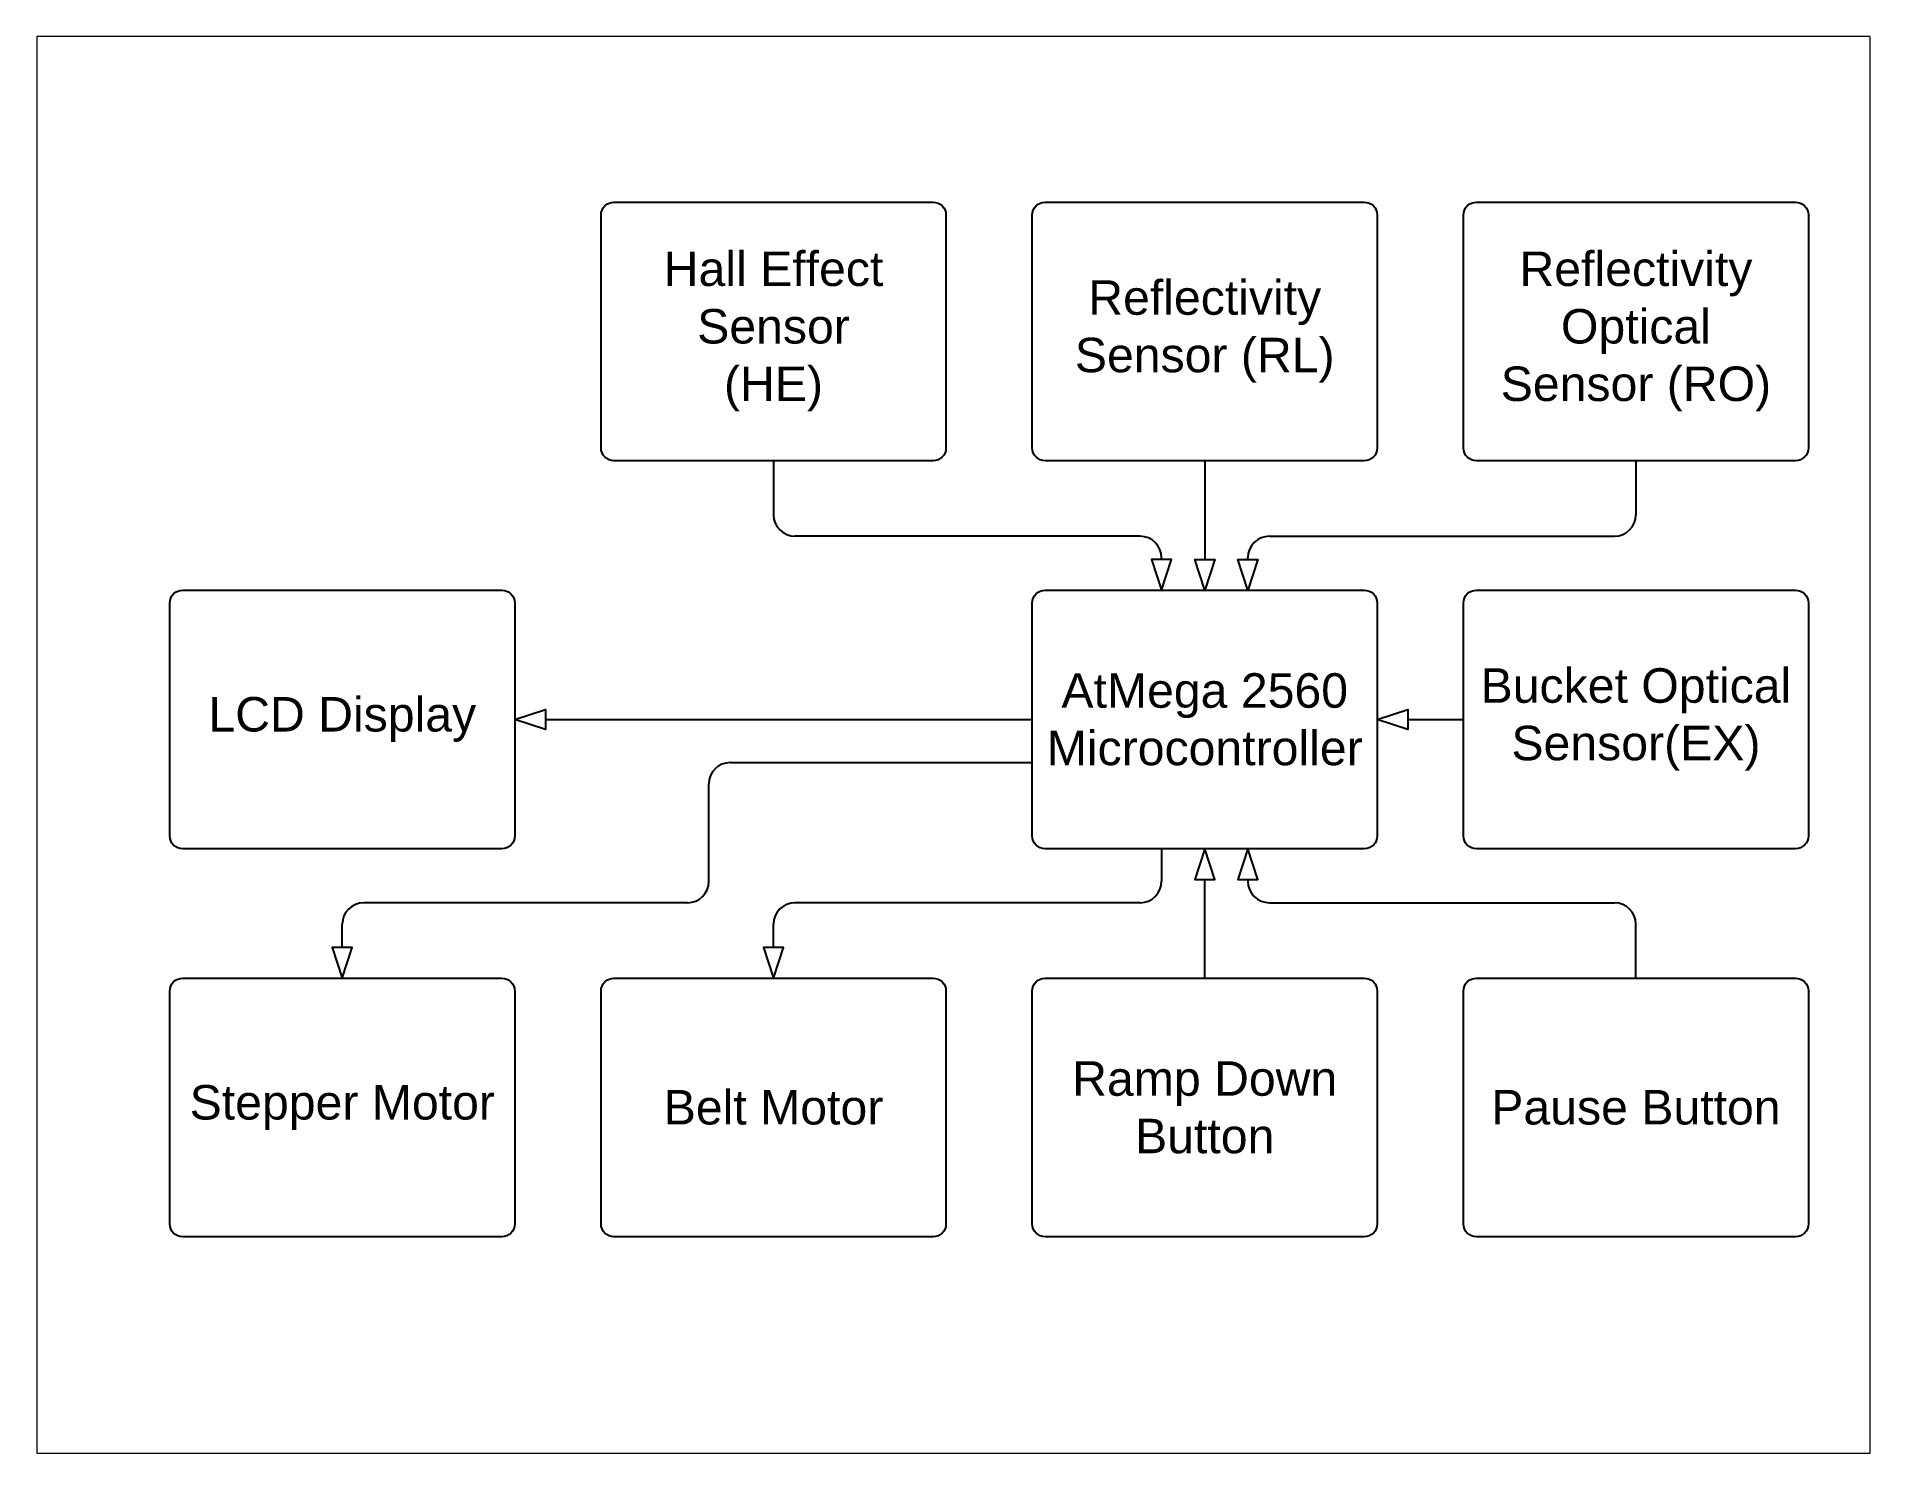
# Paper-space layout 'High Level' of a CAD drawing. Header units: inches. Extents: x 1.1 to 9.9, y 0.85 to 7.65.
# The model-space entities are those that its viewports show. They can reach past a viewport. Long polylines and large blocks are cut down to what shows.
import ezdxf

# ---------------------------------------------------------------- set-up
doc = ezdxf.new("R2010")
doc.units = ezdxf.units.IN
doc.header["$MEASUREMENT"] = 0

msp = doc.modelspace()

# ---------------------------------------------------------------- linework, layer by layer
at = {"linetype": 'Continuous'}
for p, q in [((3728.32, 339.69), (3728.32, 314.69)), ((4128.32, 339.69), (4128.32, 314.69)), ((3898.32, 304.69), (3738.32, 304.69)), ((3958.32, 304.69), (4118.32, 304.69)), ((3908.32, 293.95), (3908.32, 294.69)), ((3948.32, 293.95), (3948.32, 294.69)), ((3622.58, 219.69), (3848.32, 219.69)), ((4022.58, 219.69), (4048.32, 219.69)), ((3708.22, 199.69), (3848.32, 199.69)), ((3698.32, 144.58), (3698.32, 189.79)), ((3908.32, 159.69), (3908.32, 144.69)), ((3948.32, 145.43), (3948.32, 144.69)), ((3688.42, 134.68), (3538.32, 134.68)), ((3898.32, 134.69), (3738.32, 134.69)), ((3958.32, 134.69), (4118.32, 134.69)), ((3528.32, 113.95), (3528.32, 124.69)), ((3728.32, 113.96), (3728.32, 124.7)), ((4128.32, 99.69), (4128.32, 124.69))]:
    msp.add_line(p, q, dxfattribs=at)
for p, q in [((3928.33, 339.69), (3928.33, 293.95)), ((3928.33, 99.69), (3928.33, 145.43))]:
    msp.add_line(p, q)
for points in [[(3648.32, 453.69, -0.414214), (3654.32, 459.69), (3802.32, 459.69, -0.414214), (3808.32, 453.69), (3808.32, 345.69, -0.414214), (3802.32, 339.69), (3654.32, 339.69, -0.414214), (3648.32, 345.69)], [(3848.32, 453.69, -0.414214), (3854.32, 459.69), (4002.32, 459.69, -0.414214), (4008.32, 453.69), (4008.32, 345.69, -0.414214), (4002.32, 339.69), (3854.32, 339.69, -0.414214), (3848.32, 345.69)], [(4048.32, 453.69, -0.414214), (4054.32, 459.69), (4202.32, 459.69, -0.414214), (4208.32, 453.69), (4208.32, 345.69, -0.414214), (4202.32, 339.69), (4054.32, 339.69, -0.414214), (4048.32, 345.69)], [(3448.32, 273.69, -0.414214), (3454.32, 279.69), (3602.32, 279.69, -0.414214), (3608.32, 273.69), (3608.32, 165.69, -0.414214), (3602.32, 159.69), (3454.32, 159.69, -0.414214), (3448.32, 165.69)], [(3848.32, 273.69, -0.414214), (3854.32, 279.69), (4002.32, 279.69, -0.414214), (4008.32, 273.69), (4008.32, 165.69, -0.414214), (4002.32, 159.69), (3854.32, 159.69, -0.414214), (3848.32, 165.69)], [(4048.32, 273.69, -0.414214), (4054.32, 279.69), (4202.32, 279.69, -0.414214), (4208.32, 273.69), (4208.32, 165.69, -0.414214), (4202.32, 159.69), (4054.32, 159.69, -0.414214), (4048.32, 165.69)], [(3448.32, 93.69, -0.414214), (3454.32, 99.69), (3602.32, 99.69, -0.414214), (3608.32, 93.69), (3608.32, -14.31, -0.414214), (3602.32, -20.31), (3454.32, -20.31, -0.414214), (3448.32, -14.31)], [(3648.32, 93.69, -0.414214), (3654.32, 99.69), (3802.32, 99.69, -0.414214), (3808.32, 93.69), (3808.32, -14.31, -0.414214), (3802.32, -20.31), (3654.32, -20.31, -0.414214), (3648.32, -14.31)], [(3848.32, 93.69, -0.414214), (3854.32, 99.69), (4002.32, 99.69, -0.414214), (4008.32, 93.69), (4008.32, -14.31, -0.414214), (4002.32, -20.31), (3854.32, -20.31, -0.414214), (3848.32, -14.31)], [(4048.32, 93.69, -0.414214), (4054.32, 99.69), (4202.32, 99.69, -0.414214), (4208.32, 93.69), (4208.32, -14.31, -0.414214), (4202.32, -20.31), (4054.32, -20.31, -0.414214), (4048.32, -14.31)]]:
    msp.add_lwpolyline(points, format="xyb", close=True)
for points in [[(3908.32, 279.69), (3912.95, 293.95), (3903.68, 293.95)], [(3928.32, 279.69), (3923.69, 293.95), (3932.96, 293.95)], [(3948.32, 279.69), (3943.69, 293.95), (3952.96, 293.95)], [(3608.32, 219.69), (3622.58, 224.32), (3622.58, 215.05)], [(4008.32, 219.69), (4022.58, 224.32), (4022.58, 215.05)], [(3928.32, 159.69), (3923.69, 145.43), (3932.96, 145.43)], [(3948.32, 159.69), (3943.69, 145.43), (3952.96, 145.43)], [(3528.32, 99.69), (3532.95, 113.95), (3523.68, 113.95)], [(3728.32, 99.7), (3732.95, 113.96), (3723.68, 113.96)]]:
    msp.add_lwpolyline(points, close=True)
for centre, radius, start, end in [((3738.32, 314.69), 10, 180, 270), ((4118.32, 314.69), 10, 270, 0), ((3898.32, 294.69), 10, 0, 90), ((3958.32, 294.69), 10, 90, 180), ((3708.22, 189.79), 9.9, 90, 180), ((3688.42, 144.58), 9.9, 270, 0), ((3898.32, 144.69), 10, 270, 0), ((3958.32, 144.69), 10, 180, 270), ((3538.32, 124.69), 10, 90, 180), ((3738.32, 124.7), 10, 90, 180), ((4118.32, 124.69), 10, 0, 90)]:
    msp.add_arc(centre, radius, start, end, dxfattribs=at)

# ---------------------------------------------------------------- texts
at = {"linetype": 'Continuous', "char_height": 16, "attachment_point": 5}
for s, insert in [('{\\fArial|b0|i0|c0|p34;Hall Effect Sensor^J(HE)}', (3728.32, 399.69)), ('{\\fArial|b0|i0|c0|p34;Reflectivity \\POptical\\PSensor (RO)}', (4128.32, 399.69)), ('{\\fArial|b0|i0|c0|p34;Reflectivity Sensor (RL)}', (3928.32, 399.69)), ('{\\fArial|b0|i0|c0|p34;AtMega 2560 Microcontroller}', (3928.32, 219.69)), ('{\\fArial|b0|i0|c0|p34;Bucket Optical Sensor(EX)}', (4128.32, 219.69)), ('{\\fArial|b0|i0|c0|p34;LCD Display}', (3528.32, 219.69)), ('{\\fArial|b0|i0|c0|p34;Ramp Down Button}', (3928.32, 39.69)), ('{\\fArial|b0|i0|c0|p34;Stepper Motor}', (3528.32, 39.69)), ('{\\fArial|b0|i0|c0|p34;Belt Motor}', (3728.32, 39.69)), ('{\\fArial|b0|i0|c0|p34;Pause Button}', (4128.32, 39.69))]:
    msp.add_mtext_dynamic_manual_height_columns(s, width=145.6501, gutter_width=1, heights=[0], dxfattribs=dict(at, insert=insert))

psp = doc.layouts.new('High Level')

# ---------------------------------------------------------------- viewports
at = {"layer": '0', "linetype": 'Continuous'}
psp.add_viewport(center=(5.5, 4.25), size=(8.8, 6.8), view_center_point=(3811.7988, 207.8469), view_height=657.176606, dxfattribs=at)

doc.saveas('drawing.dxf')
